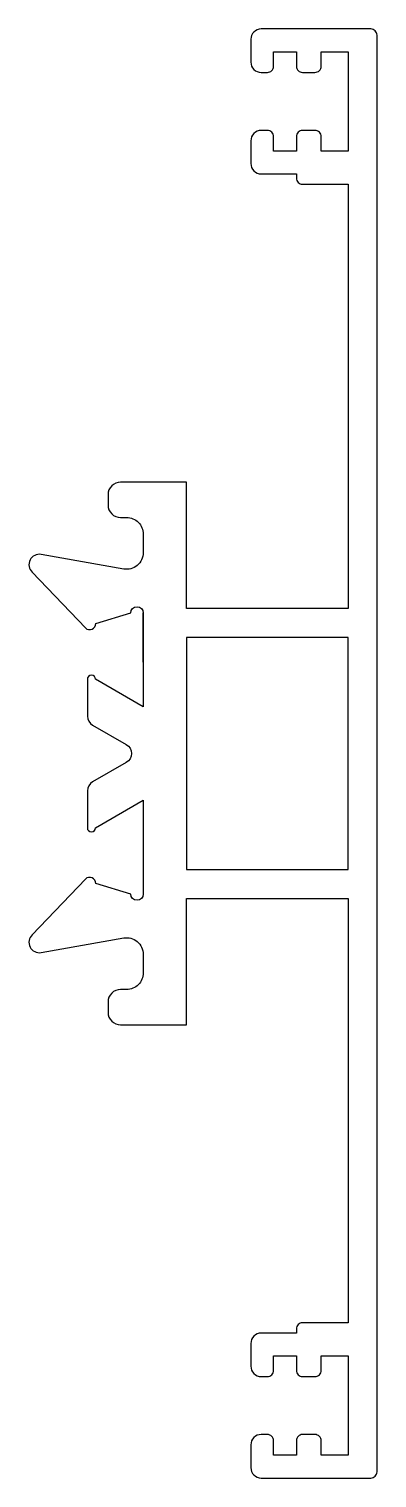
# Model space of a CAD drawing. Extents: x 173.2 to 190, y 170.6 to 240.6.
import ezdxf

# ---------------------------------------------------------------- set-up
doc = ezdxf.new("R2010")
doc.units = 0
doc.layers.get('0').update_dxf_attribs({"linetype": 'CONTINUOUS'})

msp = doc.modelspace()

# ---------------------------------------------------------------- linework, layer by layer
msp.add_lwpolyline([(178.744, 212.431), (178.744, 207.898), (176.444, 209.226, 1), (176.044, 209.226), (176.044, 207.448, 0.267949), (176.294, 207.015), (177.925, 206.074, -0.57735), (177.925, 205.208), (176.294, 204.266, 0.267949), (176.044, 203.833), (176.044, 202.055, 1), (176.444, 202.055), (178.744, 203.383), (178.744, 198.85, -1), (178.144, 198.85), (176.454, 199.356, 0.660423), (175.948, 199.577), (173.381, 196.881, 0.745119), (173.81, 196.024), (177.805, 196.729, -0.466308), (178.744, 195.941), (178.744, 195.041, -0.414214), (177.944, 194.241), (177.644, 194.241, 0.414214), (177.044, 193.641), (177.044, 193.141, 0.414214), (177.644, 192.541), (180.844, 192.541), (180.844, 198.641), (188.644, 198.641), (188.644, 178.141), (186.444, 178.141, 0.414214), (186.144, 177.841), (186.144, 177.641), (184.444, 177.641, 0.414214), (183.944, 177.141), (183.944, 176.041, 0.414214), (184.444, 175.541), (184.744, 175.541, 0.414214), (185.044, 175.841), (185.044, 176.541), (186.144, 176.541), (186.144, 175.841, 0.414214), (186.444, 175.541), (187.044, 175.541, 0.414214), (187.344, 175.841), (187.344, 176.541), (188.644, 176.541), (188.644, 171.741), (187.344, 171.741), (187.344, 172.441, 0.414214), (187.044, 172.741), (186.444, 172.741, 0.414214), (186.144, 172.441), (186.144, 171.741), (185.044, 171.741), (185.044, 172.441, 0.414214), (184.744, 172.741), (184.444, 172.741, 0.414214), (183.944, 172.241), (183.944, 171.141, 0.414214), (184.444, 170.641), (189.744, 170.641, 0.414214), (190.044, 170.941), (190.044, 240.341, 0.414214), (189.744, 240.641), (184.444, 240.641, 0.414214), (183.944, 240.141), (183.944, 239.041, 0.414214), (184.444, 238.541), (184.744, 238.541, 0.414214), (185.044, 238.841), (185.044, 239.541), (186.144, 239.541), (186.144, 238.841, 0.414214), (186.444, 238.541), (187.044, 238.541, 0.414214), (187.344, 238.841), (187.344, 239.541), (188.644, 239.541), (188.644, 234.741), (187.344, 234.741), (187.344, 235.441, 0.414214), (187.044, 235.741), (186.444, 235.741, 0.414214), (186.144, 235.441), (186.144, 234.741), (185.044, 234.741), (185.044, 235.441, 0.414214), (184.744, 235.741), (184.444, 235.741, 0.414214), (183.944, 235.241), (183.944, 234.141, 0.414214), (184.444, 233.641), (186.144, 233.641), (186.144, 233.441, 0.414214), (186.444, 233.141), (188.644, 233.141), (188.644, 212.641), (180.844, 212.641), (180.844, 218.741), (177.644, 218.741, 0.414214), (177.044, 218.141), (177.044, 217.641, 0.414214), (177.644, 217.041), (177.944, 217.041, -0.414214), (178.744, 216.241), (178.744, 215.341, -0.466308), (177.805, 214.553), (173.81, 215.257, 0.745119), (173.381, 214.401), (175.948, 211.704, 0.660423), (176.454, 211.925), (178.144, 212.431, -1), (178.744, 212.431), (178.744, 210.053)], format="xyb", close=True)
msp.add_lwpolyline([(180.844, 200.041), (188.644, 200.041), (188.644, 211.241), (180.844, 211.241)], close=True)

doc.saveas('drawing.dxf')
